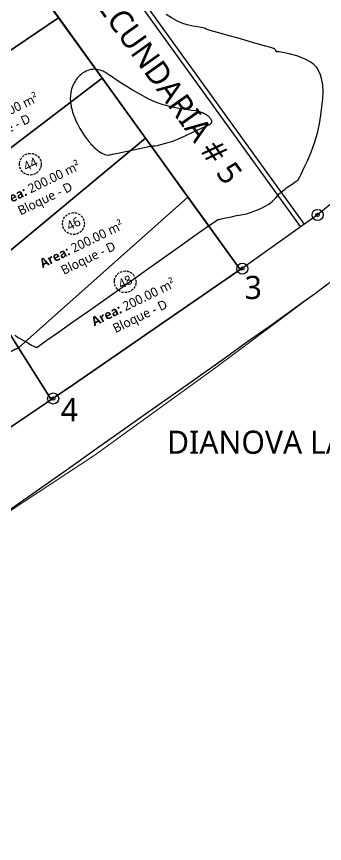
# Model space of a CAD drawing. Header units: millimetres. Extents: x 589115 to 589956, y 1306773 to 1307394.
# Drawn here: x 589516.9 to 589550.1, y 1307049.3 to 1307138.8 of the extents above; entities that cross this region are included whole.
import ezdxf
from ezdxf.enums import TextEntityAlignment as Align

# ---------------------------------------------------------------- set-up
doc = ezdxf.new("R2010")
doc.units = ezdxf.units.MM
doc.linetypes.add('DASHDOT', pattern=[1, 0.5, -0.25, 0, -0.25])
doc.linetypes.add('DASHED2', pattern=[0.375, 0.25, -0.125])
for name, color, linetype in [('0_BLOQUES CARRETERA', 7, 'Continuous'), ('_CAMC_ACERA', 9, 'Continuous'), ('C-PROP-LINE', 230, 'Continuous'), ('C-PROP-TEXT', 255, 'Continuous'), ('C-ROAD-MARK', 212, 'Continuous'), ('C-TOPO-MAJR', 9, 'Continuous'), ('C-TOPO-MINR', 8, 'Continuous'), ('CIRCULO', 1, 'Continuous'), ('Perimetro', 7, 'Continuous'), ('Plano', 7, 'Continuous')]:
    doc.layers.add(name, color=color, linetype=linetype)
doc.layers.add('_BLOQUES', color=9, linetype='Continuous', lineweight=20)
doc.layers.add('_TEXTO', color=3, linetype='Continuous', lineweight=25)
doc.styles.add('ST - ETIQUETAS', font='', dxfattribs={"height": 2.5})
doc.styles.get('ST - ETIQUETAS').set_extended_font_data('Roboto Thin')

# ---------------------------------------------------------------- blocks, each defined once
blk = doc.blocks.new('POINT INTERS')
at = {"layer": '0_BLOQUES CARRETERA', "linetype": 'DASHDOT', "lineweight": 5}
h = blk.add_hatch(color=244, dxfattribs=at)
h.dxf.hatch_style = 1
h.set_gradient(color1=(153, 27, 30), color2=(248, 153, 30), name='INVSPHERICAL')
h.paths.add_polyline_path([(0.6, 0, 1), (-0.6, 0, 1)])
blk.add_circle((0, 0), 0.574, dxfattribs=at)

msp = doc.modelspace()

# ---------------------------------------------------------------- linework, layer by layer
msp.add_lwpolyline([(589470.477, 1307195.521), (589514.185, 1307168.561), (589528.768, 1307159.932), (589571.18, 1307135.009), (589549.408, 1307117.356), (589541.272, 1307111.543), (589520.823, 1307097.481), (589500.967, 1307083.998), (589492.605, 1307078.405), (589482.599, 1307071.935), (589471.228, 1307065.142), (589458.391, 1307056.992), (589449.927, 1307051.588)])
at = {"layer": '_BLOQUES', "flags": 128}
msp.add_lwpolyline([(589474.378, 1307134.461), (589511.835, 1307152.002), (589541.041, 1307111.434), (589523.005, 1307099.011), (589500.736, 1307083.89), (589474.378, 1307134.461)], dxfattribs=at)
at = {"layer": '_CAMC_ACERA'}
msp.add_lwpolyline([(589547.957, 1307116.376), (589520.185, 1307154.951, -0.469808), (589520.96, 1307157.931), (589526.97, 1307160.746)], format="xyb", dxfattribs=at)
at = {"layer": 'C-PROP-LINE', "color": 4, "linetype": 'Continuous', "lineweight": 25}
for points in [[(589474.378, 1307134.461, 0), (589511.835, 1307152.002, 0), (589541.041, 1307111.434, 0), (589523.005, 1307099.011, 0), (589500.736, 1307083.89, 0), (589474.378, 1307134.461, 0)], [(589521.413, 1307138.698, 0), (589516.646, 1307145.318, 0), (589497.461, 1307134.21, 0), (589502.623, 1307125.99, 0), (589521.413, 1307138.698, 0)], [(589526.128, 1307132.148, 0), (589521.413, 1307138.698, 0), (589502.623, 1307125.99, 0), (589507.601, 1307118.062, 0), (589526.128, 1307132.148, 0)], [(589530.79, 1307125.673, 0), (589526.128, 1307132.148, 0), (589507.601, 1307118.062, 0), (589512.414, 1307110.397, 0), (589530.79, 1307125.673, 0)], [(589535.396, 1307119.276, 0), (589530.79, 1307125.673, 0), (589512.414, 1307110.397, 0), (589517.078, 1307102.97, 0), (589535.396, 1307119.276, 0)], [(589541.041, 1307111.434, 0), (589535.396, 1307119.276, 0), (589517.078, 1307102.97, 0), (589520.592, 1307097.373, 0), (589523.005, 1307099.011, 0), (589541.041, 1307111.434, 0)], [(589512.414, 1307110.397, 0), (589491.922, 1307100.801, 0), (589495.949, 1307093.076, 0), (589517.078, 1307102.97, 0), (589512.414, 1307110.397, 0)], [(589520.592, 1307097.373, 0), (589517.078, 1307102.97, 0), (589495.949, 1307093.076, 0), (589500.736, 1307083.89, 0), (589520.592, 1307097.373, 0)]]:
    msp.add_polyline3d(points, dxfattribs=at)
at = {"layer": 'C-PROP-TEXT', "color": 12, "linetype": 'DASHED2', "lineweight": 25, "extrusion": (0, 0, -1)}
for centre, radius, start, end in [((-589518.352, 1307122.848), 1.171, 5.86095, 185.86095), ((-589518.352, 1307122.848), 1.171, 185.86095, 5.86095), ((-589523.013, 1307116.421), 1.18, 6.56681, 186.56681), ((-589523.013, 1307116.421), 1.18, 186.56681, 6.56681), ((-589528.608, 1307110.116), 1.171, 6.90918, 186.90918), ((-589528.608, 1307110.116), 1.171, 186.90918, 6.90918)]:
    msp.add_arc(centre, radius, start, end, dxfattribs=at)
at = {"layer": 'C-TOPO-MAJR', "color": 40, "linetype": 'Continuous', "lineweight": -3, "elevation": 456}
msp.add_lwpolyline([(589516.672, 1307104.325), (589517.122, 1307104.047), (589517.603, 1307103.764), (589518.078, 1307103.497), (589518.491, 1307103.272), (589518.787, 1307103.116), (589518.91, 1307103.054), (589518.986, 1307103.031), (589519.061, 1307103.022), (589519.351, 1307103.225), (589520.152, 1307103.79), (589521.379, 1307104.658), (589522.946, 1307105.767), (589524.768, 1307107.057), (589526.761, 1307108.469), (589528.839, 1307109.941), (589530.916, 1307111.413), (589532.909, 1307112.825), (589534.731, 1307114.116), (589536.297, 1307115.225), (589537.523, 1307116.093), (589538.323, 1307116.659), (589538.612, 1307116.862), (589538.68, 1307116.871), (589538.75, 1307116.875), (589538.969, 1307116.923), (589539.476, 1307117.033), (589540.091, 1307117.166), (589540.633, 1307117.282), (589540.924, 1307117.341), (589541.12, 1307117.362), (589541.316, 1307117.387), (589541.553, 1307117.442), (589541.83, 1307117.518), (589542.016, 1307117.572), (589542.145, 1307117.617), (589542.272, 1307117.669), (589542.45, 1307117.735), (589542.814, 1307117.874), (589543.276, 1307118.065), (589543.75, 1307118.288), (589544.147, 1307118.521), (589544.547, 1307118.855), (589544.89, 1307119.213), (589545.131, 1307119.5), (589545.224, 1307119.62), (589545.279, 1307119.663), (589545.458, 1307119.809), (589545.788, 1307120.078), (589545.967, 1307120.223), (589546, 1307120.273), (589546.205, 1307120.407), (589546.653, 1307120.701), (589547.102, 1307120.994), (589547.306, 1307121.129), (589547.319, 1307121.183), (589547.319, 1307121.183), (589547.323, 1307121.19), (589547.35, 1307121.24), (589547.435, 1307121.401), (589547.62, 1307121.76), (589547.937, 1307122.404), (589548.312, 1307123.22), (589548.706, 1307124.159), (589549.081, 1307125.17), (589549.397, 1307126.206), (589549.614, 1307127.215), (589549.762, 1307128.169), (589549.885, 1307129.069), (589549.969, 1307129.914), (589550, 1307130.704), (589549.964, 1307131.439), (589549.847, 1307132.116), (589549.685, 1307132.617), (589549.519, 1307132.969), (589549.385, 1307133.192), (589549.311, 1307133.3), (589549.218, 1307133.419), (589549.001, 1307133.642), (589548.61, 1307133.937), (589548, 1307134.264), (589547.166, 1307134.576), (589546.345, 1307134.794), (589545.636, 1307134.931), (589545.215, 1307134.994), (589545.019, 1307135.018), (589544.956, 1307135.025), (589544.948, 1307135.026), (589544.947, 1307135.033), (589544.944, 1307135.062), (589544.942, 1307135.084), (589544.917, 1307135.144), (589544.875, 1307135.206), (589544.817, 1307135.268), (589544.744, 1307135.329), (589544.702, 1307135.36), (589544.657, 1307135.389), (589544.346, 1307135.478), (589543.532, 1307135.708), (589542.384, 1307136.033), (589541.069, 1307136.405), (589539.753, 1307136.777), (589538.605, 1307137.102), (589537.791, 1307137.332), (589537.478, 1307137.421), (589537.428, 1307137.449), (589537.378, 1307137.478), (589537.323, 1307137.505), (589537.266, 1307137.531), (589537.167, 1307137.568), (589537.011, 1307137.619), (589536.828, 1307137.645), (589536.44, 1307137.699), (589535.913, 1307137.789), (589535.318, 1307137.926), (589534.721, 1307138.12), (589534.193, 1307138.367), (589533.607, 1307138.694), (589533.031, 1307139.048)], dxfattribs=at)
at = {"layer": 'C-TOPO-MINR', "color": 44, "linetype": 'Continuous', "lineweight": -3, "elevation": 455.75}
msp.add_lwpolyline([(589523.583, 1307132.329), (589523.548, 1307132.292), (589523.491, 1307132.23), (589523.421, 1307132.148), (589523.317, 1307132.008), (589523.229, 1307131.884), (589523.164, 1307131.78), (589523.089, 1307131.645), (589523.017, 1307131.507), (589522.964, 1307131.391), (589522.905, 1307131.243), (589522.85, 1307131.092), (589522.811, 1307130.967), (589522.771, 1307130.808), (589522.735, 1307130.647), (589522.712, 1307130.513), (589522.692, 1307130.345), (589522.676, 1307130.175), (589522.671, 1307130.034), (589522.673, 1307129.858), (589522.68, 1307129.681), (589522.694, 1307129.535), (589522.719, 1307129.353), (589522.749, 1307129.17), (589522.781, 1307129.019), (589522.827, 1307128.831), (589522.876, 1307128.643), (589522.922, 1307128.489), (589522.987, 1307128.298), (589523.06, 1307128.098), (589523.158, 1307127.849), (589523.282, 1307127.558), (589523.436, 1307127.229), (589523.585, 1307126.934), (589523.711, 1307126.702), (589523.845, 1307126.479), (589524.018, 1307126.207), (589524.217, 1307125.912), (589524.399, 1307125.661), (589524.557, 1307125.455), (589524.685, 1307125.294), (589524.807, 1307125.146), (589524.909, 1307125.031), (589525.034, 1307124.899), (589525.159, 1307124.768), (589525.263, 1307124.667), (589525.387, 1307124.554), (589525.511, 1307124.444), (589525.614, 1307124.359), (589525.736, 1307124.268), (589525.909, 1307124.146), (589526.076, 1307124.048), (589526.245, 1307123.962), (589526.401, 1307123.903), (589526.56, 1307123.858), (589526.704, 1307123.839), (589526.842, 1307123.845), (589526.98, 1307123.866), (589527.235, 1307123.92), (589527.826, 1307124.048), (589528.625, 1307124.221), (589529.503, 1307124.412), (589530.332, 1307124.591), (589530.983, 1307124.729), (589531.327, 1307124.798), (589531.608, 1307124.832), (589531.833, 1307124.849), (589532.113, 1307124.888), (589532.444, 1307124.963), (589532.854, 1307125.07), (589533.244, 1307125.179), (589533.511, 1307125.259), (589533.697, 1307125.321), (589533.843, 1307125.377), (589534.024, 1307125.452), (589534.379, 1307125.61), (589535.092, 1307125.933), (589535.975, 1307126.335), (589536.842, 1307126.73), (589537.505, 1307127.032), (589537.774, 1307127.157), (589537.832, 1307127.2), (589537.882, 1307127.244), (589537.918, 1307127.292), (589537.948, 1307127.342), (589537.963, 1307127.396), (589537.973, 1307127.45), (589537.969, 1307127.508), (589537.96, 1307127.566), (589537.938, 1307127.625), (589537.911, 1307127.687), (589537.872, 1307127.747), (589537.828, 1307127.81), (589537.773, 1307127.871), (589537.712, 1307127.935), (589537.643, 1307127.995), (589537.566, 1307128.057), (589537.483, 1307128.116), (589537.392, 1307128.177), (589537.297, 1307128.233), (589537.192, 1307128.29), (589537.085, 1307128.343), (589536.968, 1307128.395), (589536.854, 1307128.44), (589536.675, 1307128.504), (589536.457, 1307128.572), (589536.231, 1307128.609), (589535.783, 1307128.668), (589535.16, 1307128.757), (589534.411, 1307128.885), (589533.582, 1307129.058), (589532.722, 1307129.285), (589531.878, 1307129.574), (589531.104, 1307129.923), (589530.25, 1307130.377), (589529.37, 1307130.89), (589528.519, 1307131.417), (589527.75, 1307131.913), (589527.116, 1307132.334), (589526.671, 1307132.633), (589526.469, 1307132.766), (589526.331, 1307132.843), (589526.22, 1307132.903), (589526.084, 1307132.963), (589525.891, 1307133.034), (589525.696, 1307133.079), (589525.503, 1307133.111), (589525.309, 1307133.118), (589525.118, 1307133.113), (589524.929, 1307133.085), (589524.742, 1307133.045), (589524.561, 1307132.984), (589524.382, 1307132.913), (589524.21, 1307132.822), (589524.042, 1307132.721), (589523.883, 1307132.602), (589523.728, 1307132.473), (589523.583, 1307132.329)], close=True, dxfattribs=at)
at = {"layer": 'C-TOPO-MINR', "color": 44, "linetype": 'Continuous', "lineweight": -3, "elevation": 456.25}
msp.add_lwpolyline([(589515.63, 1307085.099), (589517.651, 1307086.516), (589519.949, 1307088.132), (589522.47, 1307089.909), (589525.159, 1307091.807), (589527.96, 1307093.788), (589530.819, 1307095.812), (589533.682, 1307097.841), (589536.492, 1307099.836), (589539.196, 1307101.757), (589541.737, 1307103.566), (589544.063, 1307105.224), (589546.117, 1307106.692), (589547.844, 1307107.931), (589549.19, 1307108.902), (589550.101, 1307109.567), (589550.52, 1307109.885)], dxfattribs=at)
at = {"layer": 'CIRCULO'}
for centre, radius in [((589549.408, 1307117.356), 0.602), ((589549.408, 1307117.356), 0.177), ((589541.272, 1307111.543), 0.602), ((589541.272, 1307111.543), 0.177), ((589520.823, 1307097.481), 0.602), ((589520.823, 1307097.481), 0.177)]:
    msp.add_circle(centre, radius, dxfattribs=at)
at = {"layer": 'Plano'}
msp.add_lwpolyline([(589547.55, 1307116.086), (589519.779, 1307154.659, -0.469808), (589520.748, 1307158.384), (589526.447, 1307161.053)], format="xyb", dxfattribs=at)
at = {"layer": 'Plano', "lineweight": 13}
msp.add_lwpolyline([(589443.301, 1307038.723), (589464.66, 1307052.151), (589481.844, 1307062.911), (589500.139, 1307074.656), (589511.496, 1307082.256), (589525.358, 1307091.385), (589538.408, 1307100.853), (589555.406, 1307113.529), (589567.933, 1307122.134), (589577.582, 1307128.81), (589580.045, 1307128.633), (589600.446, 1307116.804), (589620.508, 1307105.048)], dxfattribs=at)

# ---------------------------------------------------------------- block references
at = {"layer": 'C-ROAD-MARK', "color": 18, "linetype": 'Continuous', "lineweight": 9, "xscale": 0.02615086839485391, "yscale": 0.02615086839485391, "zscale": 0.02615086839485391}
msp.add_blockref('POINT INTERS', (589545.109, 1307114.341), dxfattribs=at)

# ---------------------------------------------------------------- texts
at = {"layer": '_TEXTO', "style": 'ST - ETIQUETAS'}
msp.add_text('CALLE SECUNDARIA # 5', height=2.5, rotation=305.49381, dxfattribs=at).set_placement((589528.952, 1307135.094), align=Align.CENTER)
msp.add_text('DIANOVA LARGAESPADA', height=2.5, dxfattribs=at).set_placement((589552.051, 1307091.5), align=Align.CENTER)
at = {"layer": 'C-PROP-TEXT', "color": 92, "linetype": 'Continuous', "lineweight": -3, "char_height": 1, "attachment_point": 2, "rotation": 26, "style": 'ST - ETIQUETAS'}
for insert in [(589514.451, 1307128.433), (589518.994, 1307121.08), (589523.659, 1307114.645), (589529.25, 1307108.347)]:
    msp.add_mtext('{\\fRoboto Thin|b1|i0|c0|p2;\\C18;\\c0;Area:\\C0; \\fRoboto Thin|b0|i0|c0|p2;\\C178;\\c4980736;200.00 m²\\PBloque - D}', dxfattribs=dict(at, insert=insert))
at = {"layer": 'C-PROP-TEXT', "color": 2, "linetype": 'Continuous', "lineweight": -3, "char_height": 1, "attachment_point": 8, "rotation": 27, "style": 'ST - ETIQUETAS'}
for s, insert in [('{\\fRoboto Black|b0|i0|c0|p2;44}', (589518.579, 1307122.403)), ('{\\fRoboto Black|b0|i0|c0|p2;46}', (589523.247, 1307115.963)), ('{\\fRoboto Black|b0|i0|c0|p2;48}', (589528.842, 1307109.658))]:
    msp.add_mtext(s, dxfattribs=dict(at, insert=insert))
at = {"layer": 'Perimetro', "color": 3, "style": 'ST - ETIQUETAS'}
for s, p in [('3', (589541.52, 1307108.258)), ('4', (589521.645, 1307095.026))]:
    msp.add_text(s, height=2.5, dxfattribs=at).set_placement(p)

doc.saveas('drawing.dxf')
